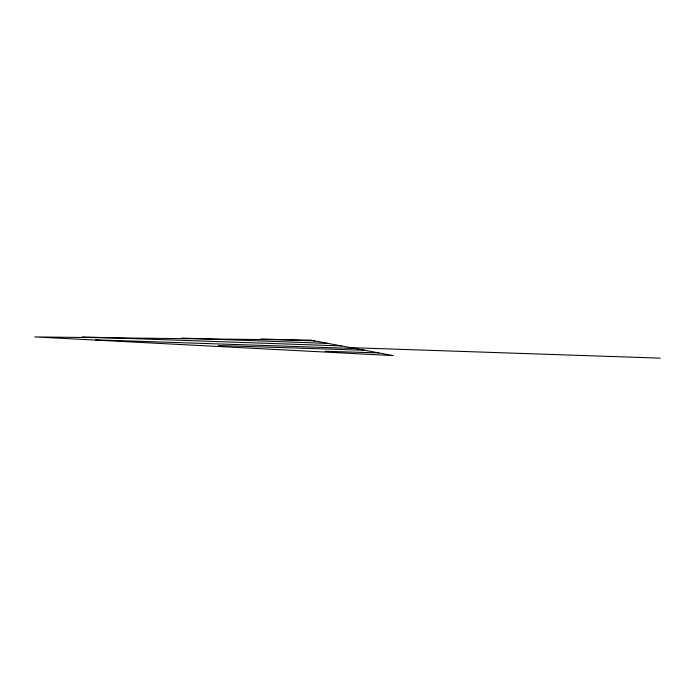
<?xml version="1.0" encoding="UTF-8"?>
<svg xmlns="http://www.w3.org/2000/svg" width="695" height="695" viewBox="0 0 695 695"><rect width="100%" height="100%" fill="white"/><g stroke="black" fill="none" stroke-linecap="round" stroke-linejoin="round"><path stroke-width="1.04" d="M325.147 351.27L378.784 352.912M218.265 345.528L364.562 350.245M350.645 347.639L660.25 358.151M95.615 339.838L355.249 348.508M82.175 336.849L341.506 345.936M181.847 338.057L328.04 343.417M261.085 338.891L314.826 340.941M310.474 340.124L34.75 336.919L393.283 355.623L310.474 340.124"/></g></svg>
